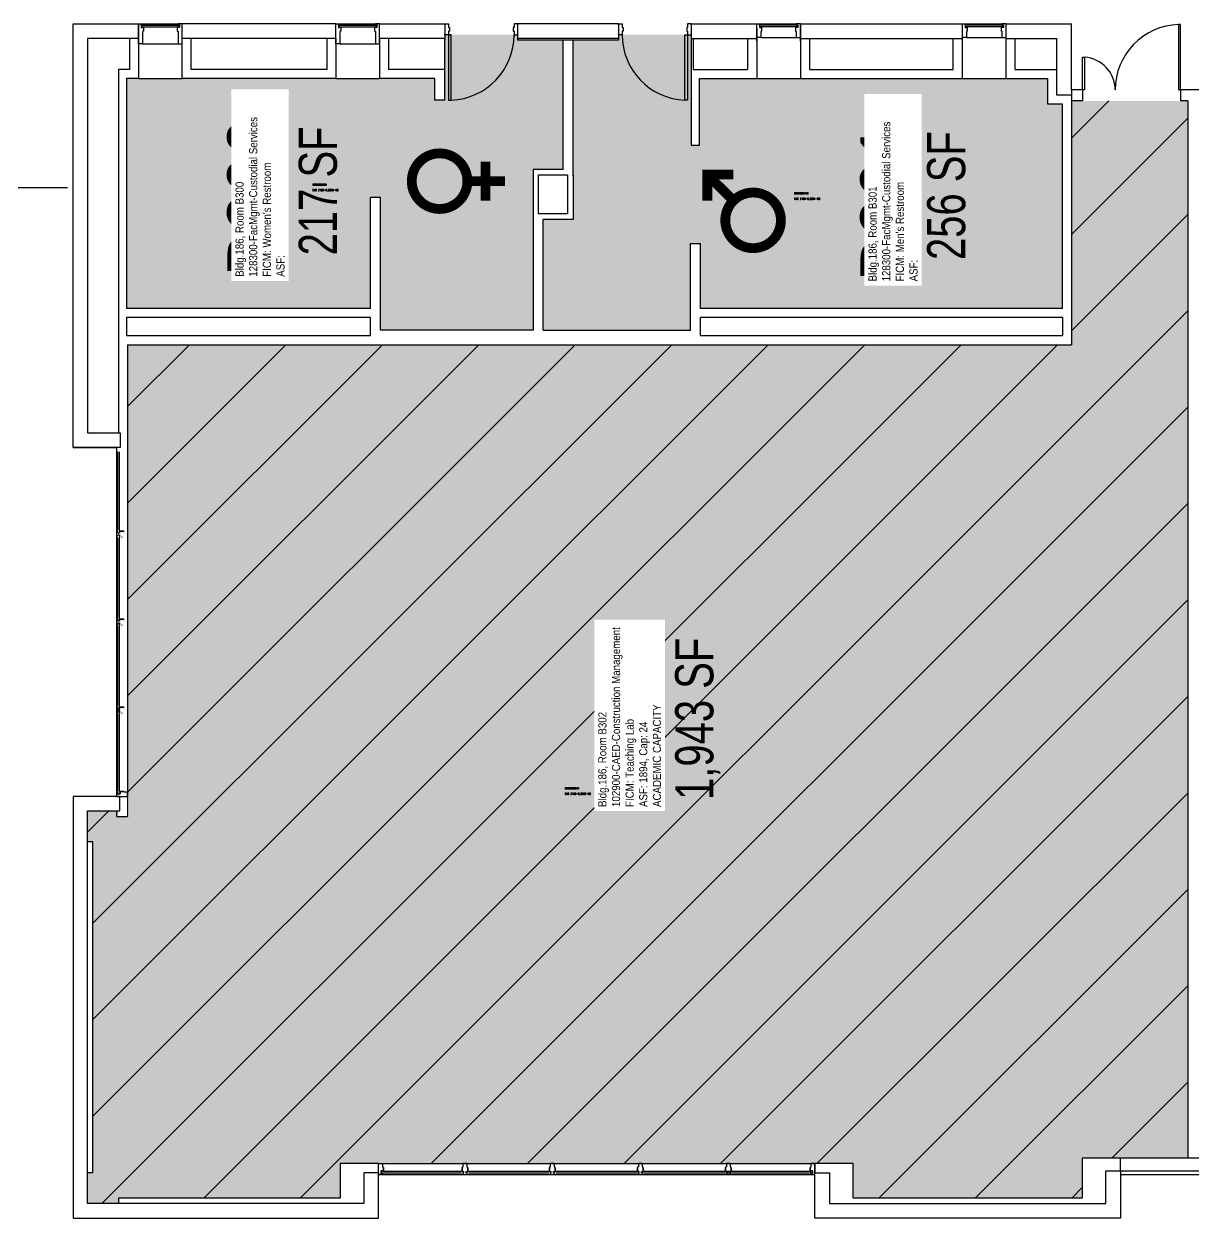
# Model space of a CAD drawing. Header units: inches. Extents: x -16 to 4862, y -246 to 5624.
# Drawn here: x 2424 to 3067, y 284 to 941 of the extents above; entities that cross this region are included whole.
import ezdxf
from ezdxf.enums import TextEntityAlignment as Align

# ---------------------------------------------------------------- set-up
doc = ezdxf.new("R2010")
doc.units = ezdxf.units.IN
doc.header["$LTSCALE"] = 10
doc.header["$MEASUREMENT"] = 0
doc.layers.get('0').update_dxf_attribs({"linetype": 'CONTINUOUS'})
for name, color, linetype in [('A-DOOR', 2, 'CONTINUOUS'), ('A-FLOR', 3, 'CONTINUOUS'), ('A-GLAZ', 1, 'CONTINUOUS'), ('A-GLAZ-SILL', 2, 'CONTINUOUS'), ('A-IDEN-CNUM', 7, 'CONTINUOUS'), ('A-IDEN-ICON', 4, 'CONTINUOUS'), ('A-IDEN-RNUM', 7, 'CONTINUOUS'), ('A-IDEN-SNUM', 4, 'CONTINUOUS'), ('A-IDEN-VNUM', 4, 'CONTINUOUS'), ('A-WALL', 5, 'CONTINUOUS'), ('AREA-TEXT', 3, 'CONTINUOUS'), ('Rooms-Capacity', 4, 'CONTINUOUS'), ('Rooms-Category-Color', 7, 'CONTINUOUS'), ('Rooms-College-Color', 7, 'CONTINUOUS'), ('Rooms-Department-Color', 7, 'CONTINUOUS'), ('Rooms-Division-Color', 7, 'CONTINUOUS'), ('Rooms-Information', 7, 'CONTINUOUS')]:
    doc.layers.add(name, color=color, linetype=linetype)
doc.styles.add('AREA', font='arial.ttf', dxfattribs={"width": 0.75, "height": 24})
doc.styles.add('ROOMSNUMBER', font='TXT.SHX', dxfattribs={"height": 1})
doc.styles.add('ROOMVNUMBER', font='arial.ttf', dxfattribs={"width": 0.85, "height": 30})

# ---------------------------------------------------------------- blocks, each defined once
blk = doc.blocks.new('CPWOMEN')
at = {"color": 0, "linetype": 'ByBlock', "const_width": 0.015}
blk.add_lwpolyline([(-0.0375, 0, 1), (0.0475, 0, 1)], format="xyb", close=True, dxfattribs=at)
for points in [[(0.005, -0.04), (0.005, -0.1)], [(-0.025, -0.07), (0.035, -0.07)]]:
    blk.add_lwpolyline(points, dxfattribs=at)
blk = doc.blocks.new('CPMEN')
at = {"const_width": 0.015}
for points in [[(0.055, 0.01), (0.055, 0.05), (0.015, 0.05)], [(0.0151, 0.0101), (0.055, 0.05)]]:
    blk.add_lwpolyline(points, dxfattribs=at)
blk.add_lwpolyline([(-0.0575, -0.02, 1), (0.0275, -0.02, 1)], format="xyb", close=True, dxfattribs=at)

msp = doc.modelspace()

# ---------------------------------------------------------------- hatches: boundary and pattern name
at = {"layer": 'Rooms-Capacity'}
h = msp.add_hatch(dxfattribs=at)
h.set_pattern_fill('ANSI31', color=256, scale=300, style=0)
h.paths.add_polyline_path([(3063.44, 898.8), (2999.65, 898.8), (2999.65, 764.63), (2480.66, 764.63), (2480.66, 516.13), (2481.4, 516.13), (2481.4, 505.13), (2475.6, 505.13), (2475.6, 508.13), (2458.62, 508.13), (2458.62, 491.13), (2461.6, 491.13), (2461.6, 309.13), (2458.62, 309.13), (2458.62, 292.13), (2475.6, 292.13), (2475.6, 295.13), (2597.58, 295.13), (2597.58, 314.13), (2879.58, 314.11), (2879.58, 295.13), (3005.61, 295.13), (3005.61, 317.13), (3063.63, 317.13)])
at = {"layer": 'Rooms-Category-Color', "true_color": 0xadadad}
for points in [[(2480.1, 911.12), (2649.6, 911.12), (2649.6, 899.13), (2655.1, 899.13), (2655.1, 935.13), (2695.1, 935.13), (2695.1, 932.13), (2720.08, 932.13), (2720.08, 861.11), (2703.57, 861.11), (2703.57, 772.63), (2619.6, 772.63), (2619.6, 845.63), (2614.1, 845.63), (2614.1, 784.63), (2480.1, 784.63)], [(2725.58, 932.13), (2750.56, 932.13), (2750.56, 935.13), (2790.56, 935.13), (2790.6, 874.35), (2795.14, 874.35), (2795.1, 911.13), (2986.63, 911.13), (2986.63, 896.93), (2994.63, 896.93), (2994.64, 784.65), (2795.67, 784.64), (2795.67, 820.35), (2790.17, 820.35), (2790.17, 772.64), (2709.07, 772.64), (2709.07, 833.61), (2725.62, 833.61)]]:
    msp.add_hatch(color=253, dxfattribs=at).paths.add_polyline_path(points)
at = {"layer": 'Rooms-Category-Color', "true_color": 0xe3f498}
msp.add_hatch(color=61, dxfattribs=at).paths.add_polyline_path([(3063.44, 898.8), (2999.65, 898.8), (2999.65, 764.63), (2480.66, 764.63), (2480.66, 516.13), (2481.4, 516.13), (2481.4, 505.13), (2475.6, 505.13), (2475.6, 508.13), (2458.62, 508.13), (2458.62, 491.13), (2461.6, 491.13), (2461.6, 309.13), (2458.62, 309.13), (2458.62, 292.13), (2475.6, 292.13), (2475.6, 295.13), (2597.58, 295.13), (2597.58, 314.13), (2879.58, 314.11), (2879.58, 295.13), (3005.61, 295.13), (3005.61, 317.13), (3063.63, 317.13)])
at = {"layer": 'Rooms-College-Color', "true_color": 0xadadad}
for points in [[(2480.1, 911.12), (2649.6, 911.12), (2649.6, 899.13), (2655.1, 899.13), (2655.1, 935.13), (2695.1, 935.13), (2695.1, 932.13), (2720.08, 932.13), (2720.08, 861.11), (2703.57, 861.11), (2703.57, 772.63), (2619.6, 772.63), (2619.6, 845.63), (2614.1, 845.63), (2614.1, 784.63), (2480.1, 784.63)], [(2725.58, 932.13), (2750.56, 932.13), (2750.56, 935.13), (2790.56, 935.13), (2790.6, 874.35), (2795.14, 874.35), (2795.1, 911.13), (2986.63, 911.13), (2986.63, 896.93), (2994.63, 896.93), (2994.64, 784.65), (2795.67, 784.64), (2795.67, 820.35), (2790.17, 820.35), (2790.17, 772.64), (2709.07, 772.64), (2709.07, 833.61), (2725.62, 833.61)]]:
    msp.add_hatch(color=253, dxfattribs=at).paths.add_polyline_path(points)
at = {"layer": 'Rooms-College-Color', "true_color": 0xe3f498}
msp.add_hatch(color=61, dxfattribs=at).paths.add_polyline_path([(3063.44, 898.8), (2999.65, 898.8), (2999.65, 764.63), (2480.66, 764.63), (2480.66, 516.13), (2481.4, 516.13), (2481.4, 505.13), (2475.6, 505.13), (2475.6, 508.13), (2458.62, 508.13), (2458.62, 491.13), (2461.6, 491.13), (2461.6, 309.13), (2458.62, 309.13), (2458.62, 292.13), (2475.6, 292.13), (2475.6, 295.13), (2597.58, 295.13), (2597.58, 314.13), (2879.58, 314.11), (2879.58, 295.13), (3005.61, 295.13), (3005.61, 317.13), (3063.63, 317.13)])
at = {"layer": 'Rooms-Department-Color', "true_color": 0xacacac}
for points in [[(2480.1, 911.12), (2649.6, 911.12), (2649.6, 899.13), (2655.1, 899.13), (2655.1, 935.13), (2695.1, 935.13), (2695.1, 932.13), (2720.08, 932.13), (2720.08, 861.11), (2703.57, 861.11), (2703.57, 772.63), (2619.6, 772.63), (2619.6, 845.63), (2614.1, 845.63), (2614.1, 784.63), (2480.1, 784.63)], [(2725.58, 932.13), (2750.56, 932.13), (2750.56, 935.13), (2790.56, 935.13), (2790.6, 874.35), (2795.14, 874.35), (2795.1, 911.13), (2986.63, 911.13), (2986.63, 896.93), (2994.63, 896.93), (2994.64, 784.65), (2795.67, 784.64), (2795.67, 820.35), (2790.17, 820.35), (2790.17, 772.64), (2709.07, 772.64), (2709.07, 833.61), (2725.62, 833.61)]]:
    msp.add_hatch(color=253, dxfattribs=at).paths.add_polyline_path(points)
at = {"layer": 'Rooms-Department-Color', "true_color": 0xe3f498}
msp.add_hatch(color=61, dxfattribs=at).paths.add_polyline_path([(3063.44, 898.8), (2999.65, 898.8), (2999.65, 764.63), (2480.66, 764.63), (2480.66, 516.13), (2481.4, 516.13), (2481.4, 505.13), (2475.6, 505.13), (2475.6, 508.13), (2458.62, 508.13), (2458.62, 491.13), (2461.6, 491.13), (2461.6, 309.13), (2458.62, 309.13), (2458.62, 292.13), (2475.6, 292.13), (2475.6, 295.13), (2597.58, 295.13), (2597.58, 314.13), (2879.58, 314.11), (2879.58, 295.13), (3005.61, 295.13), (3005.61, 317.13), (3063.63, 317.13)])
at = {"layer": 'Rooms-Division-Color', "true_color": 0xadadad}
for points in [[(2480.1, 911.12), (2649.6, 911.12), (2649.6, 899.13), (2655.1, 899.13), (2655.1, 935.13), (2695.1, 935.13), (2695.1, 932.13), (2720.08, 932.13), (2720.08, 861.11), (2703.57, 861.11), (2703.57, 772.63), (2619.6, 772.63), (2619.6, 845.63), (2614.1, 845.63), (2614.1, 784.63), (2480.1, 784.63)], [(2725.58, 932.13), (2750.56, 932.13), (2750.56, 935.13), (2790.56, 935.13), (2790.6, 874.35), (2795.14, 874.35), (2795.1, 911.13), (2986.63, 911.13), (2986.63, 896.93), (2994.63, 896.93), (2994.64, 784.65), (2795.67, 784.64), (2795.67, 820.35), (2790.17, 820.35), (2790.17, 772.64), (2709.07, 772.64), (2709.07, 833.61), (2725.62, 833.61)]]:
    msp.add_hatch(color=253, dxfattribs=at).paths.add_polyline_path(points)
at = {"layer": 'Rooms-Division-Color', "true_color": 0xe3f498}
msp.add_hatch(color=61, dxfattribs=at).paths.add_polyline_path([(3063.44, 898.8), (2999.65, 898.8), (2999.65, 764.63), (2480.66, 764.63), (2480.66, 516.13), (2481.4, 516.13), (2481.4, 505.13), (2475.6, 505.13), (2475.6, 508.13), (2458.62, 508.13), (2458.62, 491.13), (2461.6, 491.13), (2461.6, 309.13), (2458.62, 309.13), (2458.62, 292.13), (2475.6, 292.13), (2475.6, 295.13), (2597.58, 295.13), (2597.58, 314.13), (2879.58, 314.11), (2879.58, 295.13), (3005.61, 295.13), (3005.61, 317.13), (3063.63, 317.13)])

# ---------------------------------------------------------------- linework, layer by layer
at = {"layer": 'A-DOOR'}
for p, q in [((3059.67, 940.8), (3058.55, 940.8)), ((3058.55, 940.8), (3058.55, 904.8)), ((3059.67, 904.8), (3059.67, 940.8)), ((2657.14, 935.13), (2657.14, 899.13)), ((2658.64, 935.13), (2657.14, 935.13)), ((2658.64, 899.13), (2658.64, 935.13)), ((2787.1, 899.13), (2787.1, 935.13)), ((2787.1, 935.13), (2788.6, 935.13)), ((2788.6, 935.13), (2788.6, 899.13)), ((3005.7, 904.8), (3005.7, 922.8)), ((3005.7, 922.8), (3006.83, 922.8)), ((3006.83, 922.8), (3006.83, 904.8)), ((3006.83, 904.8), (3005.7, 904.8)), ((3058.55, 904.8), (3059.67, 904.8)), ((2657.14, 899.13), (2658.64, 899.13)), ((2788.6, 899.13), (2787.1, 899.13))]:
    msp.add_line(p, q, dxfattribs=at)
for centre, radius, start, end in [((3059.67, 904.8), 36, 91.79078, 180), ((2657.15, 935.13), 35.99, 272.37406, 0.00622), ((2788.59, 935.13), 35.99, 179.99378, 267.62594), ((3005.7, 904.8), 18, 0, 86.41668)]:
    msp.add_arc(centre, radius, start, end, dxfattribs=at)
at = {"layer": 'A-FLOR'}
msp.add_line((1914.64, 851.12), (2447.67, 851.12), dxfattribs=at)
at = {"layer": 'A-GLAZ'}
for p, q in [((2488.91, 941.13), (2508.41, 941.13)), ((2597.39, 941.13), (2616.89, 941.13)), ((2828.85, 941.13), (2848.35, 941.13)), ((2941.92, 941.13), (2961.42, 941.13)), ((2488.1, 939.47), (2509.21, 939.47)), ((2596.59, 939.47), (2617.7, 939.47)), ((2849.16, 939.47), (2828.05, 939.47)), ((2828.85, 933.66), (2848.35, 933.66)), ((2962.23, 939.47), (2941.12, 939.47)), ((2941.92, 933.66), (2961.42, 933.66)), ((2488.91, 930.13), (2508.41, 930.13)), ((2597.39, 930.13), (2616.9, 930.13)), ((2486.66, 911.12), (2510.66, 911.12)), ((2595.14, 911.13), (2619.14, 911.13)), ((2826.6, 911.13), (2850.6, 911.13)), ((2939.67, 911.13), (2963.67, 911.13)), ((2474.64, 708.13), (2474.61, 516.13)), ((2476.28, 662.51), (2476.28, 705.79)), ((2480.61, 708.13), (2480.59, 516.13)), ((2476.28, 614.09), (2476.28, 658.58)), ((2476.28, 565.68), (2476.28, 610.17)), ((2476.28, 519.2), (2476.28, 561.76)), ((2618.62, 314.13), (2858.62, 314.11)), ((2664.25, 309.79), (2620.97, 309.79)), ((2712.25, 309.79), (2668.17, 309.79)), ((2760.25, 309.79), (2716.17, 309.79)), ((2809.07, 309.79), (2764.59, 309.79)), ((2855.55, 309.79), (2813, 309.79)), ((2618.63, 308.13), (2858.62, 308.13))]:
    msp.add_line(p, q, dxfattribs=at)
at = {"layer": 'A-GLAZ-SILL'}
for p, q in [((2487.98, 940.47), (2508.32, 940.47)), ((2596.46, 940.47), (2616.81, 940.47)), ((2849.28, 940.47), (2828.94, 940.47)), ((2962.35, 940.47), (2942.01, 940.47)), ((2475.28, 662.51), (2475.28, 705.79)), ((2475.28, 614.09), (2475.28, 658.58)), ((2475.28, 565.68), (2475.28, 610.17)), ((2475.28, 519.2), (2475.28, 561.76)), ((2664.25, 308.79), (2620.97, 308.79)), ((2712.25, 308.79), (2668.17, 308.79)), ((2712.25, 308.79), (2668.17, 308.79)), ((2760.25, 308.79), (2716.17, 308.79)), ((2809.07, 308.79), (2764.59, 308.79)), ((2855.55, 308.79), (2813, 308.79))]:
    msp.add_line(p, q, dxfattribs=at)
at = {"layer": 'A-WALL'}
for p, q in [((2510.66, 930.13), (2510.66, 941.13)), ((2595.14, 941.13), (2510.66, 941.13)), ((2595.14, 930.13), (2595.14, 941.13)), ((2619.14, 930.13), (2619.14, 941.13)), ((2619.14, 941.13), (2655.14, 941.13)), ((2655.14, 941.13), (2655.14, 933.13)), ((2750.6, 941.13), (2695.14, 941.13)), ((2695.14, 941.13), (2695.14, 932.13)), ((2750.6, 941.13), (2747.64, 941.13)), ((2750.6, 941.13), (2750.6, 932.13)), ((2790.6, 941.13), (2826.6, 941.13)), ((2790.6, 941.13), (2790.6, 933.13)), ((2826.6, 931.63), (2826.6, 941.13)), ((2826.6, 941.13), (2826.6, 940.9)), ((2850.6, 931.63), (2850.6, 941.13)), ((2850.6, 941.13), (2939.67, 941.13)), ((2850.6, 940.8), (2850.6, 911.13)), ((2939.67, 911.13), (2939.67, 941.13)), ((2963.67, 911.13), (2963.67, 941.15)), ((2963.67, 941.15), (2999.67, 941.13)), ((2999.67, 904.8), (2999.67, 941.13)), ((2481.66, 933.13), (2481.66, 916.12)), ((2486.66, 933.13), (2486.66, 911.12)), ((2510.66, 911.12), (2510.66, 933.13)), ((2595.14, 933.13), (2510.66, 933.13)), ((2515.66, 916.12), (2515.66, 933.13)), ((2590.14, 933.13), (2590.14, 916.13)), ((2595.14, 933.13), (2595.14, 911.13)), ((2619.14, 933.13), (2619.14, 911.13)), ((2655.14, 933.13), (2619.14, 933.13)), ((2624.14, 933.13), (2624.14, 916.13)), ((2655.14, 899.13), (2655.14, 933.13)), ((2655.14, 933.13), (2655.14, 932.13)), ((2750.6, 933.13), (2695.14, 933.13)), ((2790.6, 933.13), (2826.6, 933.13)), ((2790.6, 933.13), (2790.6, 874.35)), ((2791.67, 933.13), (2791.67, 916.13)), ((2821.6, 933.13), (2821.6, 916.13)), ((2826.6, 938.59), (2826.6, 911.13)), ((2850.6, 933.13), (2939.67, 933.13)), ((2855.6, 933.13), (2855.6, 916.13)), ((2934.67, 916.13), (2934.67, 933.13)), ((2963.67, 933.13), (2991.67, 933.13)), ((2968.67, 916.13), (2968.67, 933.13)), ((2991.67, 901.93), (2991.67, 933.13)), ((2750.6, 932.13), (2695.14, 932.13)), ((2720.12, 861.11), (2720.12, 932.13)), ((2725.62, 857.61), (2725.62, 932.13)), ((2475.64, 916.12), (2475.64, 716.13)), ((2481.66, 916.12), (2475.64, 916.12)), ((2590.14, 916.13), (2515.66, 916.12)), ((2655.14, 916.13), (2624.14, 916.13)), ((2791.67, 916.13), (2821.6, 916.13)), ((2855.6, 916.13), (2934.67, 916.13)), ((2968.67, 916.13), (2991.67, 916.13)), ((2486.66, 911.12), (2480.14, 911.12)), ((2480.14, 911.12), (2480.14, 784.63)), ((2595.14, 911.13), (2510.66, 911.12)), ((2649.64, 911.13), (2619.14, 911.13)), ((2649.64, 899.13), (2649.64, 911.13)), ((2795.14, 911.13), (2826.6, 911.13)), ((2795.14, 874.35), (2795.14, 911.13)), ((2850.6, 911.13), (2939.67, 911.13)), ((2963.67, 911.13), (2986.67, 911.13)), ((2986.67, 896.93), (2986.67, 911.13)), ((2999.67, 901.93), (2991.67, 901.93)), ((3005.7, 904.8), (2999.67, 904.8)), ((2999.67, 904.8), (2999.67, 764.63)), ((3005.7, 904.8), (3005.7, 898.8)), ((3070.64, 904.8), (3059.67, 904.8)), ((3059.67, 904.8), (3059.67, 898.8)), ((2655.14, 899.13), (2649.64, 899.13)), ((2994.67, 896.93), (2986.67, 896.93)), ((2994.67, 784.65), (2994.67, 896.93)), ((3005.7, 898.8), (2999.69, 898.8)), ((3063.63, 898.8), (3059.67, 898.8)), ((3063.63, 898.8), (3063.63, 317.13)), ((2790.6, 874.35), (2795.14, 874.35)), ((2719.14, 861.11), (2703.61, 861.11)), ((2725.62, 858.11), (2725.62, 833.61)), ((2614.14, 784.63), (2614.14, 845.63)), ((2722.56, 836.61), (2706.55, 836.61)), ((2709.11, 772.63), (2709.11, 833.61)), ((2725.62, 833.61), (2709.11, 833.61)), ((2790.17, 772.64), (2790.17, 820.35)), ((2790.17, 820.35), (2795.67, 820.35)), ((2795.67, 784.64), (2795.67, 820.35)), ((2614.14, 784.63), (2480.14, 784.63)), ((2994.67, 784.65), (2795.67, 784.64)), ((2614.14, 779.63), (2480.14, 779.63)), ((2480.14, 779.63), (2480.14, 769.63)), ((2614.14, 769.63), (2614.14, 779.63)), ((2994.67, 779.65), (2795.67, 779.64)), ((2795.67, 769.64), (2795.67, 779.64)), ((2994.67, 779.65), (2994.67, 769.64)), ((2480.14, 769.63), (2614.14, 769.63)), ((2709.11, 772.63), (2790.17, 772.64)), ((2795.67, 769.64), (2994.67, 769.64)), ((2480.64, 764.63), (2480.64, 704.52)), ((2480.7, 764.63), (2999.67, 764.63)), ((2450.66, 708.13), (2474.47, 708.13)), ((2475.28, 662.51), (2475.28, 705.79)), ((2476.28, 662.51), (2476.28, 705.79)), ((2474.92, 661.67), (2474.61, 661.49)), ((2474.92, 661.67), (2474.61, 661.49)), ((2474.61, 661.49), (2474.61, 659.42)), ((2474.61, 661.49), (2474.61, 659.42)), ((2474.61, 659.42), (2475.09, 659.42)), ((2474.61, 659.42), (2475.09, 659.42)), ((2475.09, 661.67), (2474.92, 661.67)), ((2475.09, 661.67), (2474.92, 661.67)), ((2475.28, 661.76), (2475.09, 661.67)), ((2475.28, 661.76), (2475.09, 661.67)), ((2475.09, 659.42), (2475.28, 659.42)), ((2475.09, 659.42), (2475.28, 659.42)), ((2475.28, 661.14), (2475.28, 661.76)), ((2475.28, 661.14), (2475.28, 661.76)), ((2475.28, 661.14), (2476.28, 661.13)), ((2475.28, 661.14), (2476.28, 661.13)), ((2475.28, 659.96), (2476.28, 659.96)), ((2475.28, 659.96), (2476.28, 659.96)), ((2475.28, 659.42), (2475.28, 659.95)), ((2475.28, 659.42), (2475.28, 659.95)), ((2476.4, 662.13), (2476.28, 662.16)), ((2476.28, 662.16), (2476.28, 661.13)), ((2476.4, 662.13), (2476.28, 662.16)), ((2476.28, 662.16), (2476.28, 661.13)), ((2476.28, 659.96), (2476.28, 658.92)), ((2476.28, 659.96), (2476.28, 658.92)), ((2476.28, 658.92), (2476.4, 658.96)), ((2476.28, 658.92), (2476.4, 658.96)), ((2477.47, 662.13), (2477.47, 662.51)), ((2477.47, 662.13), (2477.47, 662.51)), ((2477.47, 662.13), (2477.47, 662.51)), ((2477.47, 662.13), (2477.47, 662.51)), ((2477.47, 658.96), (2477.47, 658.58)), ((2477.47, 658.96), (2477.47, 658.58)), ((2478.63, 661.88), (2478.75, 661.88)), ((2478.63, 661.88), (2478.75, 661.88)), ((2474.92, 613.26), (2474.61, 613.08)), ((2474.61, 613.08), (2474.61, 611.01)), ((2475.09, 613.25), (2474.92, 613.26)), ((2475.28, 613.35), (2475.09, 613.25)), ((2475.28, 612.72), (2475.28, 613.72)), ((2475.28, 612.72), (2475.28, 613.35)), ((2475.28, 612.72), (2476.28, 612.72)), ((2475.28, 611.01), (2475.28, 611.54)), ((2475.28, 611.54), (2476.28, 611.54)), ((2475.28, 610.54), (2475.28, 611.54)), ((2476.4, 613.72), (2476.28, 613.75)), ((2476.28, 613.75), (2476.28, 612.72)), ((2476.28, 612.72), (2476.28, 613.72)), ((2476.28, 611.54), (2476.28, 610.51)), ((2477.47, 613.72), (2477.47, 614.09)), ((2477.47, 613.72), (2477.47, 614.09)), ((2478.63, 613.47), (2478.75, 613.47)), ((2474.61, 611.01), (2475.09, 611.01)), ((2475.09, 611.01), (2475.28, 611.01)), ((2476.28, 610.54), (2476.28, 610.69)), ((2476.28, 610.51), (2476.4, 610.54)), ((2477.47, 610.54), (2477.47, 610.17)), ((2475.28, 562.13), (2475.28, 565.31)), ((2476.4, 565.31), (2476.28, 565.34)), ((2476.28, 565.34), (2476.28, 564.31)), ((2476.28, 562.13), (2476.28, 565.31)), ((2477.47, 565.31), (2477.47, 565.68)), ((2477.47, 565.31), (2477.47, 565.68)), ((2478.63, 565.06), (2478.75, 565.06)), ((2474.92, 564.84), (2474.61, 564.66)), ((2474.61, 564.66), (2474.61, 562.59)), ((2474.61, 562.59), (2475.09, 562.59)), ((2475.09, 564.84), (2474.92, 564.84)), ((2475.28, 564.94), (2475.09, 564.84)), ((2475.09, 562.59), (2475.28, 562.59)), ((2475.28, 564.31), (2475.28, 564.94)), ((2475.28, 564.31), (2476.28, 564.31)), ((2475.28, 563.13), (2476.28, 563.13)), ((2475.28, 562.59), (2475.28, 563.12)), ((2476.28, 563.13), (2476.28, 562.1)), ((2476.28, 562.1), (2476.4, 562.13)), ((2477.47, 562.13), (2477.47, 561.76)), ((2477.47, 519.2), (2477.49, 518.83)), ((2475.28, 518.48), (2475.28, 518.83)), ((2475.3, 517.58), (2476.55, 517.58)), ((2475.3, 517.45), (2475.3, 517.58)), ((2476.28, 518.48), (2476.28, 518.83)), ((2476.43, 518.83), (2478.55, 518.83)), ((2476.55, 517.58), (2476.55, 518.43)), ((2480.59, 516.13), (2480.59, 505.13)), ((2474.79, 505.13), (2474.79, 508.13)), ((2474.79, 505.13), (2480.59, 505.13)), ((2461.64, 491.13), (2458.66, 491.13)), ((2461.64, 309.13), (2461.64, 491.13)), ((3026.61, 310.13), (3026.61, 317.13)), ((2461.64, 309.13), (2458.66, 309.13)), ((2618.62, 308.13), (2618.62, 314.1)), ((2618.62, 314.1), (2620.87, 314.1)), ((2619.94, 308.82), (2619.94, 308.63)), ((2620.07, 308.82), (2619.94, 308.82)), ((2619.94, 308.82), (2620.07, 308.82)), ((2620.07, 308.82), (2620.07, 310.07)), ((2620.07, 310.07), (2620.07, 309.45)), ((2620.92, 310.07), (2620.07, 310.07)), ((2620.07, 310.07), (2620.92, 310.07)), ((2620.07, 309.45), (2620.07, 308.82)), ((2620.34, 308.82), (2620.97, 308.82)), ((2620.41, 308.63), (2620.34, 308.82)), ((2620.87, 314.1), (2620.87, 312.29)), ((2620.87, 312.29), (2621.07, 312.29)), ((2620.97, 308.82), (2620.87, 308.63)), ((2620.89, 309.82), (2620.92, 309.94)), ((2621.35, 309.82), (2620.89, 309.82)), ((2620.92, 309.94), (2620.92, 310.07)), ((2621.07, 312.29), (2621.07, 312.07)), ((2621.07, 312.07), (2621.32, 312.07)), ((2621.32, 312.07), (2621.32, 309.94)), ((2621.32, 309.94), (2621.32, 312.07)), ((2621.69, 311.01), (2621.32, 311.01)), ((2621.32, 309.94), (2621.35, 309.82)), ((2664.62, 310.98), (2664.25, 310.98)), ((2664.62, 310.98), (2664.25, 310.98)), ((2664.62, 310.98), (2664.25, 310.98)), ((2664.62, 310.98), (2664.25, 310.98)), ((2664.62, 309.92), (2664.59, 309.79)), ((2664.62, 309.92), (2664.59, 309.79)), ((2664.59, 309.79), (2665.62, 309.79)), ((2664.59, 309.79), (2665.62, 309.79)), ((2664.87, 312.04), (2664.62, 312.04)), ((2664.62, 309.92), (2664.62, 312.04)), ((2664.62, 312.04), (2664.62, 309.92)), ((2664.87, 312.04), (2664.62, 312.04)), ((2664.62, 309.92), (2664.62, 312.04)), ((2664.62, 312.04), (2664.62, 309.92)), ((2664.87, 312.27), (2664.87, 312.04)), ((2665.09, 312.27), (2664.87, 312.27)), ((2664.87, 312.27), (2664.87, 312.04)), ((2665.09, 312.27), (2664.87, 312.27)), ((2664.87, 312.14), (2664.87, 312.27)), ((2664.87, 312.14), (2664.87, 312.27)), ((2665.09, 314.1), (2665.09, 312.27)), ((2667.34, 314.1), (2665.09, 314.1)), ((2665.09, 314.1), (2665.09, 312.27)), ((2667.34, 314.1), (2665.09, 314.1)), ((2665.62, 308.79), (2665.62, 309.79)), ((2665.62, 308.79), (2665.62, 309.79)), ((2666.8, 308.79), (2666.8, 309.79)), ((2666.8, 308.79), (2666.8, 309.79)), ((2666.8, 309.79), (2667.83, 309.79)), ((2666.8, 309.79), (2667.83, 309.79)), ((2667.34, 312.27), (2667.34, 314.1)), ((2667.34, 312.27), (2667.34, 314.1)), ((2667.57, 312.27), (2667.34, 312.27)), ((2667.57, 312.27), (2667.34, 312.27)), ((2667.57, 312.04), (2667.57, 312.27)), ((2667.57, 312.04), (2667.57, 312.27)), ((2667.8, 312.04), (2667.57, 312.04)), ((2667.8, 312.04), (2667.57, 312.04)), ((2667.8, 309.92), (2667.8, 312.04)), ((2667.8, 312.04), (2667.8, 309.92)), ((2667.8, 309.92), (2667.8, 312.04)), ((2667.8, 312.04), (2667.8, 309.92)), ((2667.8, 310.98), (2668.17, 310.98)), ((2667.8, 310.98), (2668.17, 310.98)), ((2667.83, 309.79), (2667.8, 309.92)), ((2667.83, 309.79), (2667.8, 309.92)), ((2712.25, 309.79), (2668.17, 309.79)), ((2712.62, 310.98), (2712.25, 310.98)), ((2712.62, 310.98), (2712.25, 310.98)), ((2712.62, 310.98), (2712.25, 310.98)), ((2712.62, 310.98), (2712.25, 310.98)), ((2712.62, 309.92), (2712.59, 309.79)), ((2712.62, 309.92), (2712.59, 309.79)), ((2712.59, 309.79), (2713.62, 309.79)), ((2712.59, 309.79), (2713.62, 309.79)), ((2712.87, 312.04), (2712.62, 312.04)), ((2712.62, 309.92), (2712.62, 312.04)), ((2712.62, 312.04), (2712.62, 309.92)), ((2712.87, 312.04), (2712.62, 312.04)), ((2712.62, 309.92), (2712.62, 312.04)), ((2712.62, 312.04), (2712.62, 309.92)), ((2712.87, 312.27), (2712.87, 312.04)), ((2713.09, 312.27), (2712.87, 312.27)), ((2712.87, 312.27), (2712.87, 312.04)), ((2713.09, 312.27), (2712.87, 312.27)), ((2712.87, 312.14), (2712.87, 312.27)), ((2712.87, 312.14), (2712.87, 312.27)), ((2713.09, 314.1), (2713.09, 312.27)), ((2715.34, 314.1), (2713.09, 314.1)), ((2713.09, 314.1), (2713.09, 312.27)), ((2715.34, 314.1), (2713.09, 314.1)), ((2713.62, 308.79), (2713.62, 309.79)), ((2713.62, 308.79), (2713.62, 309.79)), ((2714.8, 308.79), (2714.8, 309.79)), ((2714.8, 308.79), (2714.8, 309.79)), ((2714.8, 309.79), (2715.83, 309.79)), ((2714.8, 309.79), (2715.83, 309.79)), ((2715.34, 312.27), (2715.34, 314.1)), ((2715.34, 312.27), (2715.34, 314.1)), ((2715.57, 312.27), (2715.34, 312.27)), ((2715.57, 312.27), (2715.34, 312.27)), ((2715.57, 312.04), (2715.57, 312.27)), ((2715.57, 312.04), (2715.57, 312.27)), ((2715.8, 312.04), (2715.57, 312.04)), ((2715.8, 312.04), (2715.57, 312.04)), ((2715.8, 309.92), (2715.8, 312.04)), ((2715.8, 312.04), (2715.8, 309.92)), ((2715.8, 309.92), (2715.8, 312.04)), ((2715.8, 312.04), (2715.8, 309.92)), ((2715.8, 310.98), (2716.17, 310.98)), ((2715.8, 310.98), (2716.17, 310.98)), ((2715.83, 309.79), (2715.8, 309.92)), ((2715.83, 309.79), (2715.8, 309.92)), ((2760.66, 309.79), (2716.17, 309.79)), ((2761.04, 310.98), (2760.66, 310.98)), ((2761.04, 310.98), (2760.66, 310.98)), ((2761.04, 309.92), (2761.01, 309.79)), ((2761.01, 309.79), (2762.04, 309.79)), ((2761.29, 312.04), (2761.04, 312.04)), ((2761.04, 309.92), (2761.04, 312.04)), ((2761.04, 312.04), (2761.04, 309.92)), ((2762.04, 309.79), (2761.04, 309.79)), ((2761.29, 312.27), (2761.29, 312.04)), ((2761.5, 312.27), (2761.29, 312.27)), ((2761.29, 312.14), (2761.29, 312.27)), ((2761.5, 314.1), (2761.5, 312.27)), ((2763.75, 314.1), (2761.5, 314.1)), ((2762.03, 308.79), (2762.04, 309.79)), ((2763.21, 308.79), (2763.21, 309.79)), ((2763.21, 309.79), (2764.24, 309.79)), ((2763.75, 312.27), (2763.75, 314.1)), ((2763.98, 312.27), (2763.75, 312.27)), ((2763.98, 312.04), (2763.98, 312.27)), ((2764.21, 312.04), (2763.98, 312.04)), ((2764.21, 309.79), (2764.07, 309.79)), ((2764.21, 309.92), (2764.21, 312.04)), ((2764.21, 312.04), (2764.21, 309.92)), ((2764.21, 310.98), (2764.59, 310.98)), ((2764.24, 309.79), (2764.21, 309.92)), ((2809.45, 310.98), (2809.07, 310.98)), ((2809.45, 310.98), (2809.07, 310.98)), ((2809.45, 309.92), (2809.42, 309.79)), ((2809.42, 309.79), (2810.45, 309.79)), ((2809.7, 312.04), (2809.45, 312.04)), ((2809.45, 309.92), (2809.45, 312.04)), ((2809.45, 312.04), (2809.45, 309.92)), ((2812.62, 309.79), (2809.45, 309.79)), ((2809.7, 312.27), (2809.7, 312.04)), ((2809.91, 312.27), (2809.7, 312.27)), ((2809.7, 312.14), (2809.7, 312.27)), ((2809.91, 314.1), (2809.91, 312.27)), ((2812.16, 314.1), (2809.91, 314.1)), ((2810.44, 308.79), (2810.45, 309.79)), ((2811.62, 308.79), (2811.62, 309.79)), ((2811.62, 309.79), (2812.66, 309.79)), ((2812.16, 312.27), (2812.16, 314.1)), ((2812.4, 312.27), (2812.16, 312.27)), ((2812.4, 312.04), (2812.4, 312.27)), ((2812.62, 312.04), (2812.4, 312.04)), ((2812.62, 309.92), (2812.62, 312.04)), ((2812.62, 312.04), (2812.62, 309.92)), ((2812.62, 310.98), (2813, 310.98)), ((2812.66, 309.79), (2812.62, 309.92)), ((2855.55, 310.98), (2855.93, 311)), ((2855.93, 309.94), (2855.9, 309.82)), ((2855.9, 309.82), (2856.35, 309.82)), ((2855.93, 312.07), (2855.93, 309.94)), ((2856.18, 312.07), (2855.93, 312.07)), ((2855.93, 309.94), (2855.93, 312.07)), ((2856.28, 309.79), (2855.93, 309.79)), ((2856.18, 312.29), (2856.18, 312.07)), ((2856.37, 312.29), (2856.18, 312.29)), ((2856.28, 308.82), (2856.37, 308.63)), ((2856.9, 308.82), (2856.28, 308.82)), ((2856.32, 310.07), (2857.18, 310.07)), ((2856.32, 309.94), (2856.32, 310.07)), ((2857.18, 310.07), (2856.32, 310.07)), ((2856.35, 309.82), (2856.32, 309.94)), ((2856.37, 314.11), (2856.37, 312.29)), ((2858.62, 314.11), (2856.37, 314.11)), ((2856.83, 308.64), (2856.9, 308.82)), ((2857.18, 308.82), (2857.18, 310.07)), ((2857.18, 310.07), (2857.18, 309.45)), ((2857.18, 309.45), (2857.18, 308.82)), ((2857.18, 308.82), (2857.3, 308.82)), ((2857.3, 308.82), (2857.18, 308.82)), ((2857.3, 308.82), (2857.3, 308.63)), ((2858.62, 308.13), (2858.62, 314.11)), ((3026.61, 310.13), (3078.61, 310.13)), ((2620.87, 308.13), (2618.62, 308.13)), ((2619.94, 308.63), (2620.41, 308.63)), ((2620.87, 308.63), (2620.87, 308.13)), ((2664.99, 308.79), (2665.09, 308.61)), ((2665.62, 308.79), (2664.99, 308.79)), ((2664.99, 308.79), (2665.09, 308.61)), ((2665.62, 308.79), (2664.99, 308.79)), ((2665.09, 308.61), (2665.09, 308.44)), ((2665.09, 308.61), (2665.09, 308.44)), ((2665.09, 308.44), (2665.27, 308.13)), ((2665.09, 308.44), (2665.27, 308.13)), ((2665.27, 308.13), (2667.34, 308.13)), ((2665.27, 308.13), (2667.34, 308.13)), ((2667.34, 308.79), (2666.81, 308.79)), ((2667.34, 308.79), (2666.81, 308.79)), ((2667.34, 308.61), (2667.34, 308.79)), ((2667.34, 308.61), (2667.34, 308.79)), ((2667.34, 308.13), (2667.34, 308.61)), ((2667.34, 308.13), (2667.34, 308.61)), ((2712.99, 308.79), (2713.09, 308.61)), ((2713.62, 308.79), (2712.99, 308.79)), ((2712.99, 308.79), (2713.09, 308.61)), ((2713.62, 308.79), (2712.99, 308.79)), ((2713.09, 308.61), (2713.09, 308.44)), ((2713.09, 308.61), (2713.09, 308.44)), ((2713.09, 308.44), (2713.27, 308.13)), ((2713.09, 308.44), (2713.27, 308.13)), ((2713.27, 308.13), (2715.34, 308.13)), ((2713.27, 308.13), (2715.34, 308.13)), ((2715.34, 308.79), (2714.81, 308.79)), ((2715.34, 308.79), (2714.81, 308.79)), ((2715.34, 308.61), (2715.34, 308.79)), ((2715.34, 308.61), (2715.34, 308.79)), ((2715.34, 308.13), (2715.34, 308.61)), ((2715.34, 308.13), (2715.34, 308.61)), ((2760.66, 308.79), (2716.17, 308.79)), ((2762.04, 308.79), (2761.04, 308.79)), ((2761.4, 308.79), (2761.5, 308.61)), ((2762.03, 308.79), (2761.4, 308.79)), ((2761.5, 308.61), (2761.5, 308.44)), ((2761.5, 308.44), (2761.68, 308.13)), ((2761.68, 308.13), (2763.75, 308.13)), ((2764.21, 308.79), (2763.21, 308.79)), ((2763.75, 308.79), (2763.22, 308.79)), ((2763.75, 308.61), (2763.75, 308.79)), ((2763.75, 308.13), (2763.75, 308.61)), ((2812.62, 308.79), (2809.45, 308.79)), ((2809.82, 308.79), (2809.91, 308.61)), ((2810.44, 308.79), (2809.82, 308.79)), ((2809.91, 308.61), (2809.91, 308.44)), ((2809.91, 308.44), (2810.09, 308.13)), ((2810.09, 308.13), (2812.16, 308.13)), ((2812.16, 308.79), (2811.63, 308.79)), ((2812.16, 308.61), (2812.16, 308.79)), ((2812.16, 308.13), (2812.16, 308.61)), ((2856.28, 308.79), (2855.93, 308.79)), ((2856.37, 308.63), (2856.37, 308.13)), ((2856.37, 308.13), (2858.62, 308.13)), ((2857.3, 308.63), (2856.83, 308.64)), ((3026.61, 308.13), (3078.61, 308.13))]:
    msp.add_line(p, q, dxfattribs=at)
for points in [[(2486.66, 933.13), (2458.66, 933.13), (2458.66, 716.13), (2476.51, 716.13), (2476.51, 708.13), (2450.66, 708.13), (2450.66, 941.13), (2486.66, 941.13)], [(2486.66, 941.13), (2488.91, 941.13), (2488.91, 940.63), (2489, 940.45), (2488.38, 940.45), (2488.45, 940.63), (2487.98, 940.63), (2487.98, 940.45), (2488.1, 940.45), (2488.1, 939.2), (2488.96, 939.2), (2488.96, 939.32), (2488.93, 939.45), (2489.39, 939.45), (2489.35, 939.32), (2489.35, 937.2), (2489.1, 937.2), (2489.1, 936.97), (2488.91, 936.97), (2488.91, 930.13), (2486.66, 930.13)], [(2486.66, 941.13), (2488.91, 941.13), (2488.91, 940.63), (2489, 940.45), (2488.38, 940.45), (2488.45, 940.63), (2487.98, 940.63), (2487.98, 940.45), (2488.1, 940.45), (2488.1, 939.2), (2488.96, 939.2), (2488.96, 939.32), (2488.93, 939.45), (2489.39, 939.45), (2489.35, 939.32), (2489.35, 937.2), (2489.1, 937.2), (2489.1, 936.97), (2488.91, 936.97), (2488.91, 930.13), (2486.66, 930.13)], [(2486.66, 941.13), (2488.91, 941.13), (2488.91, 940.63), (2489, 940.45), (2488.38, 940.45), (2488.45, 940.63), (2487.98, 940.63), (2487.98, 940.45), (2488.1, 940.45), (2488.1, 939.2), (2488.96, 939.2), (2488.96, 939.32), (2488.93, 939.45), (2489.39, 939.45), (2489.35, 939.32), (2489.35, 937.2), (2489.1, 937.2), (2489.1, 936.97), (2488.91, 936.97), (2488.91, 930.13), (2486.66, 930.13)], [(2510.66, 941.13), (2508.41, 941.13), (2508.41, 940.63), (2508.31, 940.45), (2508.94, 940.45), (2508.87, 940.63), (2509.34, 940.63), (2509.34, 940.45), (2509.21, 940.45), (2509.21, 939.2), (2508.36, 939.2), (2508.36, 939.32), (2508.39, 939.45), (2507.93, 939.45), (2507.96, 939.32), (2507.96, 937.2), (2508.21, 937.2), (2508.21, 936.97), (2508.41, 936.97), (2508.41, 930.13), (2510.66, 930.13)], [(2510.66, 941.13), (2508.41, 941.13), (2508.41, 940.63), (2508.31, 940.45), (2508.94, 940.45), (2508.87, 940.63), (2509.34, 940.63), (2509.34, 940.45), (2509.21, 940.45), (2509.21, 939.2), (2508.36, 939.2), (2508.36, 939.32), (2508.39, 939.45), (2507.93, 939.45), (2507.96, 939.32), (2507.96, 937.2), (2508.21, 937.2), (2508.21, 936.97), (2508.41, 936.97), (2508.41, 930.13), (2510.66, 930.13)], [(2510.66, 941.13), (2508.41, 941.13), (2508.41, 940.63), (2508.31, 940.45), (2508.94, 940.45), (2508.87, 940.63), (2509.34, 940.63), (2509.34, 940.45), (2509.21, 940.45), (2509.21, 939.2), (2508.36, 939.2), (2508.36, 939.32), (2508.39, 939.45), (2507.93, 939.45), (2507.96, 939.32), (2507.96, 937.2), (2508.21, 937.2), (2508.21, 936.97), (2508.41, 936.97), (2508.41, 930.13), (2510.66, 930.13)], [(2595.14, 941.13), (2597.39, 941.13), (2597.39, 940.63), (2597.49, 940.45), (2596.86, 940.45), (2596.93, 940.63), (2596.46, 940.63), (2596.46, 940.45), (2596.59, 940.45), (2596.59, 939.2), (2597.44, 939.2), (2597.44, 939.32), (2597.41, 939.45), (2597.87, 939.45), (2597.84, 939.32), (2597.84, 937.2), (2597.59, 937.2), (2597.59, 936.97), (2597.39, 936.97), (2597.39, 930.13), (2595.14, 930.13)], [(2595.14, 941.13), (2597.39, 941.13), (2597.39, 940.63), (2597.49, 940.45), (2596.86, 940.45), (2596.93, 940.63), (2596.46, 940.63), (2596.46, 940.45), (2596.59, 940.45), (2596.59, 939.2), (2597.44, 939.2), (2597.44, 939.32), (2597.41, 939.45), (2597.87, 939.45), (2597.84, 939.32), (2597.84, 937.2), (2597.59, 937.2), (2597.59, 936.97), (2597.39, 936.97), (2597.39, 930.13), (2595.14, 930.13)], [(2595.14, 941.13), (2597.39, 941.13), (2597.39, 940.63), (2597.49, 940.45), (2596.86, 940.45), (2596.93, 940.63), (2596.46, 940.63), (2596.46, 940.45), (2596.59, 940.45), (2596.59, 939.2), (2597.44, 939.2), (2597.44, 939.32), (2597.41, 939.45), (2597.87, 939.45), (2597.84, 939.32), (2597.84, 937.2), (2597.59, 937.2), (2597.59, 936.97), (2597.39, 936.97), (2597.39, 930.13), (2595.14, 930.13)], [(2619.14, 941.13), (2616.89, 941.13), (2616.89, 940.63), (2616.8, 940.45), (2617.42, 940.45), (2617.35, 940.63), (2617.82, 940.63), (2617.82, 940.45), (2617.7, 940.45), (2617.7, 939.2), (2616.84, 939.2), (2616.84, 939.32), (2616.87, 939.45), (2616.42, 939.45), (2616.45, 939.32), (2616.45, 937.2), (2616.7, 937.2), (2616.7, 936.97), (2616.89, 936.97), (2616.89, 930.13), (2619.14, 930.13)], [(2619.14, 941.13), (2616.89, 941.13), (2616.89, 940.63), (2616.8, 940.45), (2617.42, 940.45), (2617.35, 940.63), (2617.82, 940.63), (2617.82, 940.45), (2617.7, 940.45), (2617.7, 939.2), (2616.84, 939.2), (2616.84, 939.32), (2616.87, 939.45), (2616.42, 939.45), (2616.45, 939.32), (2616.45, 937.2), (2616.7, 937.2), (2616.7, 936.97), (2616.89, 936.97), (2616.89, 930.13), (2619.14, 930.13)], [(2619.14, 941.13), (2616.89, 941.13), (2616.89, 940.63), (2616.8, 940.45), (2617.42, 940.45), (2617.35, 940.63), (2617.82, 940.63), (2617.82, 940.45), (2617.7, 940.45), (2617.7, 939.2), (2616.84, 939.2), (2616.84, 939.32), (2616.87, 939.45), (2616.42, 939.45), (2616.45, 939.32), (2616.45, 937.2), (2616.7, 937.2), (2616.7, 936.97), (2616.89, 936.97), (2616.89, 930.13), (2619.14, 930.13)], [(2826.6, 941.13), (2828.85, 941.13), (2828.85, 940.63), (2828.95, 940.45), (2828.32, 940.45), (2828.39, 940.63), (2827.92, 940.63), (2827.92, 940.45), (2828.05, 940.45), (2828.05, 939.2), (2828.9, 939.2), (2828.9, 939.32), (2828.87, 939.45), (2829.33, 939.45), (2829.3, 939.32), (2829.3, 937.2), (2829.05, 937.2), (2829.05, 936.97), (2828.85, 936.97), (2828.85, 933.66), (2826.6, 933.66)], [(2826.6, 941.13), (2828.85, 941.13), (2828.85, 940.63), (2828.95, 940.45), (2828.32, 940.45), (2828.39, 940.63), (2827.92, 940.63), (2827.92, 940.45), (2828.05, 940.45), (2828.05, 939.2), (2828.9, 939.2), (2828.9, 939.32), (2828.87, 939.45), (2829.33, 939.45), (2829.3, 939.32), (2829.3, 937.2), (2829.05, 937.2), (2829.05, 936.97), (2828.85, 936.97), (2828.85, 933.66), (2826.6, 933.66)], [(2826.6, 941.13), (2828.85, 941.13), (2828.85, 940.63), (2828.95, 940.45), (2828.32, 940.45), (2828.39, 940.63), (2827.92, 940.63), (2827.92, 940.45), (2828.05, 940.45), (2828.05, 939.2), (2828.9, 939.2), (2828.9, 939.32), (2828.87, 939.45), (2829.33, 939.45), (2829.3, 939.32), (2829.3, 937.2), (2829.05, 937.2), (2829.05, 936.97), (2828.85, 936.97), (2828.85, 933.66), (2826.6, 933.66)], [(2850.6, 941.13), (2848.35, 941.13), (2848.35, 940.63), (2848.26, 940.45), (2848.88, 940.45), (2848.81, 940.63), (2849.28, 940.63), (2849.28, 940.45), (2849.16, 940.45), (2849.16, 939.2), (2848.3, 939.2), (2848.3, 939.32), (2848.33, 939.45), (2847.88, 939.45), (2847.91, 939.32), (2847.91, 937.2), (2848.16, 937.2), (2848.16, 936.97), (2848.35, 936.97), (2848.35, 933.66), (2850.6, 933.66)], [(2850.6, 941.13), (2848.35, 941.13), (2848.35, 940.63), (2848.26, 940.45), (2848.88, 940.45), (2848.81, 940.63), (2849.28, 940.63), (2849.28, 940.45), (2849.16, 940.45), (2849.16, 939.2), (2848.3, 939.2), (2848.3, 939.32), (2848.33, 939.45), (2847.88, 939.45), (2847.91, 939.32), (2847.91, 937.2), (2848.16, 937.2), (2848.16, 936.97), (2848.35, 936.97), (2848.35, 933.66), (2850.6, 933.66)], [(2850.6, 941.13), (2848.35, 941.13), (2848.35, 940.63), (2848.26, 940.45), (2848.88, 940.45), (2848.81, 940.63), (2849.28, 940.63), (2849.28, 940.45), (2849.16, 940.45), (2849.16, 939.2), (2848.3, 939.2), (2848.3, 939.32), (2848.33, 939.45), (2847.88, 939.45), (2847.91, 939.32), (2847.91, 937.2), (2848.16, 937.2), (2848.16, 936.97), (2848.35, 936.97), (2848.35, 933.66), (2850.6, 933.66)], [(2939.67, 941.13), (2941.92, 941.13), (2941.92, 940.63), (2942.02, 940.45), (2941.39, 940.45), (2941.46, 940.63), (2940.99, 940.63), (2940.99, 940.45), (2941.12, 940.45), (2941.12, 939.2), (2941.97, 939.2), (2941.97, 939.32), (2941.94, 939.45), (2942.4, 939.45), (2942.37, 939.32), (2942.37, 937.2), (2942.12, 937.2), (2942.12, 936.97), (2941.92, 936.97), (2941.92, 933.66), (2939.67, 933.66)], [(2939.67, 941.13), (2941.92, 941.13), (2941.92, 940.63), (2942.02, 940.45), (2941.39, 940.45), (2941.46, 940.63), (2940.99, 940.63), (2940.99, 940.45), (2941.12, 940.45), (2941.12, 939.2), (2941.97, 939.2), (2941.97, 939.32), (2941.94, 939.45), (2942.4, 939.45), (2942.37, 939.32), (2942.37, 937.2), (2942.12, 937.2), (2942.12, 936.97), (2941.92, 936.97), (2941.92, 933.66), (2939.67, 933.66)], [(2939.67, 941.13), (2941.92, 941.13), (2941.92, 940.63), (2942.02, 940.45), (2941.39, 940.45), (2941.46, 940.63), (2940.99, 940.63), (2940.99, 940.45), (2941.12, 940.45), (2941.12, 939.2), (2941.97, 939.2), (2941.97, 939.32), (2941.94, 939.45), (2942.4, 939.45), (2942.37, 939.32), (2942.37, 937.2), (2942.12, 937.2), (2942.12, 936.97), (2941.92, 936.97), (2941.92, 933.66), (2939.67, 933.66)], [(2963.67, 941.13), (2961.42, 941.13), (2961.42, 940.63), (2961.33, 940.45), (2961.95, 940.45), (2961.88, 940.63), (2962.35, 940.63), (2962.35, 940.45), (2962.23, 940.45), (2962.23, 939.2), (2961.37, 939.2), (2961.37, 939.32), (2961.4, 939.45), (2960.95, 939.45), (2960.98, 939.32), (2960.98, 937.2), (2961.23, 937.2), (2961.23, 936.97), (2961.42, 936.97), (2961.42, 933.66), (2963.67, 933.66)], [(2963.67, 941.13), (2961.42, 941.13), (2961.42, 940.63), (2961.33, 940.45), (2961.95, 940.45), (2961.88, 940.63), (2962.35, 940.63), (2962.35, 940.45), (2962.23, 940.45), (2962.23, 939.2), (2961.37, 939.2), (2961.37, 939.32), (2961.4, 939.45), (2960.95, 939.45), (2960.98, 939.32), (2960.98, 937.2), (2961.23, 937.2), (2961.23, 936.97), (2961.42, 936.97), (2961.42, 933.66), (2963.67, 933.66)], [(2963.67, 941.13), (2961.42, 941.13), (2961.42, 940.63), (2961.33, 940.45), (2961.95, 940.45), (2961.88, 940.63), (2962.35, 940.63), (2962.35, 940.45), (2962.23, 940.45), (2962.23, 939.2), (2961.37, 939.2), (2961.37, 939.32), (2961.4, 939.45), (2960.95, 939.45), (2960.98, 939.32), (2960.98, 937.2), (2961.23, 937.2), (2961.23, 936.97), (2961.42, 936.97), (2961.42, 933.66), (2963.67, 933.66)], [(2706.55, 858.11), (2722.56, 858.11), (2722.56, 836.61), (2706.55, 836.61)], [(2478.53, 662.13), (2476.4, 662.13)], [(2478.53, 662.13), (2476.4, 662.13)], [(2478.53, 613.72), (2476.4, 613.72)], [(2478.53, 565.31), (2476.4, 565.31)], [(2450.66, 284.13), (2618.63, 284.13), (2618.63, 309.13), (2610.63, 309.13), (2610.63, 292.13), (2458.66, 292.13), (2458.66, 508.13), (2476.44, 508.13), (2476.44, 516.13), (2450.66, 516.13)], [(2476.43, 518.43), (2476.55, 518.43), (2476.55, 517.58), (2475.94, 517.58), (2475.3, 517.58), (2475.3, 517.45), (2475.11, 517.45), (2475.12, 517.92), (2475.3, 517.85), (2475.3, 518.48), (2475.12, 518.38), (2474.61, 518.38), (2474.61, 516.13), (2480.59, 516.13), (2480.59, 518.38), (2478.78, 518.38), (2478.78, 518.58), (2478.55, 518.58), (2478.55, 518.83), (2476.43, 518.83), (2476.3, 518.86), (2476.3, 518.4)], [(3026.61, 310.13), (3026.61, 284.13), (2858.62, 284.13), (2858.62, 309.13), (2866.62, 309.13), (2866.62, 292.13), (3018.61, 292.13), (3018.61, 310.13)]]:
    msp.add_lwpolyline(points, close=True, dxfattribs=at)
for points in [[(2655.14, 940.63), (2655.14, 941.13), (2657.14, 941.13), (2657.14, 939.13), (2657.64, 939.13), (2657.64, 937.13), (2657.14, 937.13), (2657.14, 935.13), (2655.14, 935.13), (2655.14, 935.63)], [(2695.14, 940.63), (2695.14, 941.13), (2693.14, 941.13), (2693.14, 939.13), (2692.64, 939.13), (2692.64, 937.13), (2693.14, 937.13), (2693.14, 935.13), (2695.14, 935.13), (2695.14, 935.63)], [(2750.6, 940.63), (2750.6, 941.13), (2752.6, 941.13), (2752.6, 939.13), (2753.1, 939.13), (2753.1, 937.13), (2752.6, 937.13), (2752.6, 935.13), (2750.6, 935.13), (2750.6, 935.63)], [(2790.6, 940.63), (2790.6, 941.13), (2788.6, 941.13), (2788.6, 939.13), (2788.1, 939.13), (2788.1, 937.13), (2788.6, 937.13), (2788.6, 935.13), (2790.6, 935.13), (2790.6, 935.63)], [(2720.12, 861.11), (2703.61, 861.11), (2703.61, 772.63), (2619.64, 772.63), (2619.64, 845.63), (2614.14, 845.63)], [(3230.6, 309.13), (3230.6, 314), (3209.6, 314), (3209.6, 295.13), (3099.61, 295.13), (3099.61, 317.13), (3005.61, 317.13), (3005.61, 295.13), (2879.62, 295.13), (2879.62, 314.11), (2858.62, 314.11), (2858.62, 309.13)], [(2618.63, 309.13), (2618.63, 314.13), (2597.62, 314.13), (2597.62, 295.13), (2475.64, 295.13), (2475.64, 292.13)], [(2450.66, 284.13), (2618.63, 284.13)]]:
    msp.add_lwpolyline(points, dxfattribs=at)
for points in [[(2478.53, 658.96, 0, 0, 0), (2476.4, 658.96, 0, 0, 0), (2478.53, 658.96, 0, 0, 0), (2478.53, 659.18, 0, 0, 0), (2478.75, 659.18, 0.02, 0.02, 0), (2478.75, 659.42, 0.02, 0.02, 0), (2480.59, 659.42, 0.02, 0.02, 0), (2480.59, 661.67, 0, 0, 0), (2478.75, 661.67, 0, 0, 0), (2478.75, 661.88, 0, 0, 0), (2478.53, 661.88, 0, 0, 0), (2478.53, 662.13, 0, 0, 0)], [(2478.53, 658.96, 0, 0, 0), (2476.4, 658.96, 0, 0, 0), (2478.53, 658.96, 0, 0, 0), (2478.53, 659.18, 0, 0, 0), (2478.75, 659.18, 0.02, 0.02, 0), (2478.75, 659.42, 0.02, 0.02, 0), (2480.59, 659.42, 0.02, 0.02, 0), (2480.59, 661.67, 0, 0, 0), (2478.75, 661.67, 0, 0, 0), (2478.75, 661.88, 0, 0, 0), (2478.53, 661.88, 0, 0, 0), (2478.53, 662.13, 0, 0, 0)], [(2478.53, 610.54, 0, 0, 0), (2476.4, 610.54, 0, 0, 0), (2478.53, 610.54, 0, 0, 0), (2478.53, 610.77, 0, 0, 0), (2478.75, 610.77, 0.02, 0.02, 0), (2478.75, 611.01, 0.02, 0.02, 0), (2480.59, 611.01, 0.02, 0.02, 0), (2480.59, 613.26, 0, 0, 0), (2478.75, 613.26, 0, 0, 0), (2478.75, 613.47, 0, 0, 0), (2478.53, 613.47, 0, 0, 0), (2478.53, 613.72, 0, 0, 0)], [(2478.53, 562.13, 0, 0, 0), (2476.4, 562.13, 0, 0, 0), (2478.53, 562.13, 0, 0, 0), (2478.53, 562.36, 0, 0, 0), (2478.75, 562.36, 0.02, 0.02, 0), (2478.75, 562.59, 0.02, 0.02, 0), (2480.59, 562.59, 0.02, 0.02, 0), (2480.59, 564.84, 0, 0, 0), (2478.75, 564.84, 0, 0, 0), (2478.75, 565.06, 0, 0, 0), (2478.53, 565.06, 0, 0, 0), (2478.53, 565.31, 0, 0, 0)]]:
    msp.add_lwpolyline(points, format="xyseb", dxfattribs=at)

# ---------------------------------------------------------------- block references
at = {"layer": 'A-IDEN-ICON', "rotation": 90}
for name, p, xscale, yscale, zscale in [('CPWOMEN', (2652.22, 852.82), 360, 360, 360), ('CPMEN', (2817.4, 838.46), 359.9999999959728, 359.9999999959728, 359.9999999959728)]:
    msp.add_blockref(name, p, dxfattribs=dict(at, xscale=xscale, yscale=yscale, zscale=zscale))

# ---------------------------------------------------------------- texts
at = {"layer": 'A-IDEN-CNUM', "style": 'ROOMSNUMBER', "width": 0.85}
for s, p in [('CAD #186-0_B300-00', (2582.34, 849.2)), ('CAD #186-0_B301-00', (2847.23, 844.43)), ('CAD #186-0_B302-00', (2721.11, 517.07))]:
    msp.add_text(s, height=1, rotation=360, dxfattribs=at).set_placement(p)
at = {"layer": 'A-IDEN-RNUM', "style": 'ROOMSNUMBER', "width": 0.85}
for s, p in [('B300-00', (2582.34, 852.2)), ('B301-00', (2847.23, 847.43)), ('B302-00', (2721.11, 520.07))]:
    msp.add_text(s, height=1, rotation=360, dxfattribs=at).set_placement(p)
at = {"layer": 'A-IDEN-SNUM', "style": 'ROOMSNUMBER', "width": 0.85}
for s, p in [('1860B30000', (2582.34, 852.2)), ('1860B30100', (2847.23, 847.43)), ('1860B30200', (2721.11, 520.07))]:
    msp.add_text(s, height=1, rotation=360, dxfattribs=at).set_placement(p)
at = {"layer": 'A-IDEN-VNUM', "style": 'ROOMVNUMBER', "width": 0.85}
for s, p in [('B300', (2551.3, 845.71)), ('B301', (2899.37, 843.14)), ('B302', (2758.29, 554.01))]:
    msp.add_text(s, height=31.5, rotation=90, dxfattribs=at).set_placement(p, align=Align.MIDDLE_CENTER)
at = {"layer": 'AREA-TEXT', "style": 'AREA', "width": 0.75}
for s, p in [('217 SF', (2585.27, 849.26)), ('256 SF', (2930.77, 846.69)), ('1,943 SF', (2792.26, 558.8))]:
    msp.add_text(s, height=21, rotation=90, dxfattribs=at).set_placement(p, align=Align.MIDDLE_CENTER)

# ---------------------------------------------------------------- next in the draw order: texts
at = {"layer": 'Rooms-Information', "char_height": 4.5, "width": 100.8, "attachment_point": 7, "rotation": 90, "style": 'ROOMVNUMBER', "bg_fill": 3, "box_fill_scale": 1.5, "bg_fill_color": 256, "bg_fill_true_color": 13158600, "bg_fill_transparency": 0}
for s, insert in [("Bldg.186, Room B300^M^J128300-FacMgmt-Custodial Services^M^JFICM: Women's Restroom^M^JASF: ", (2567.05, 802.03)), ("Bldg.186, Room B301^M^J128300-FacMgmt-Custodial Services^M^JFICM: Men's Restroom^M^JASF: ", (2915.12, 799.46)), ('Bldg.186, Room B302^M^J102900-CAED-Construction Management^M^JFICM: Teaching Lab^M^JASF: 1894, Cap: 24^M^JACADEMIC CAPACITY', (2774.04, 510.33))]:
    msp.add_mtext(s, dxfattribs=dict(at, insert=insert))

doc.saveas('drawing.dxf')
